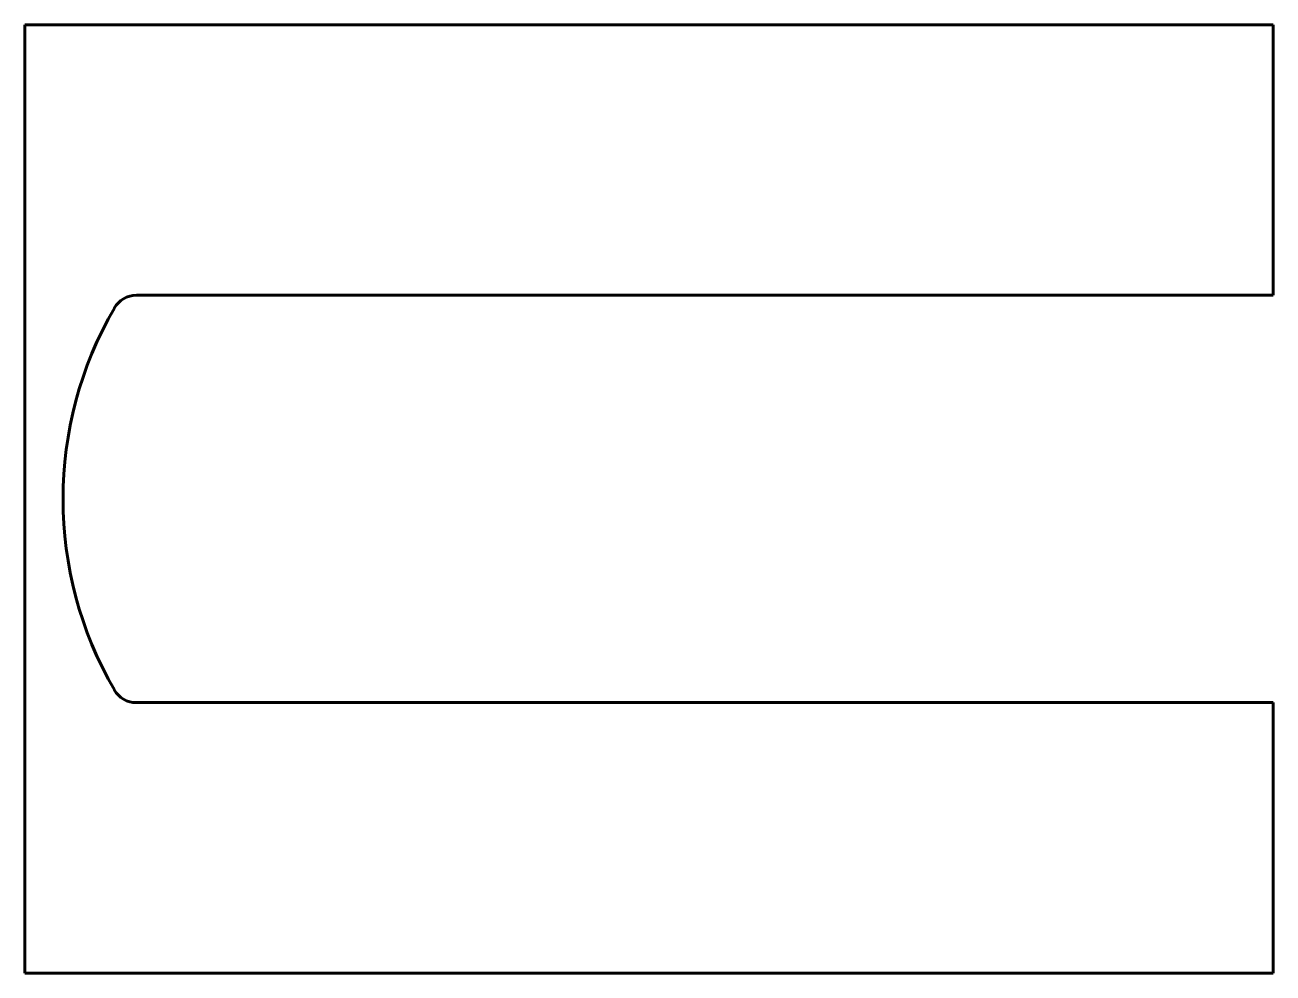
# Model space of a CAD drawing. Header units: millimetres. Extents: x 0 to 490, y 0 to 372.
import ezdxf

# ---------------------------------------------------------------- set-up
doc = ezdxf.new("R2010")
doc.units = ezdxf.units.MM
doc.linetypes.add('K5LT_BASIC', pattern=[0])

msp = doc.modelspace()

# ---------------------------------------------------------------- linework, layer by layer
at = {"color": 150, "linetype": 'K5LT_BASIC', "lineweight": 60, "true_color": 0x0080ff}
for p, q in [((0, 372.42), (0, 0)), ((490, 372.42), (0, 372.42)), ((490, 266.21), (490, 372.42)), ((43.74, 266.21), (490, 266.21)), ((490, 106.21), (43.74, 106.21)), ((490, 0), (490, 106.21)), ((0, 0), (490, 0))]:
    msp.add_line(p, q, dxfattribs=at)
for centre, radius, start, end in [((43.74, 256.21), 10, 90, 149.9791), ((164.89, 186.21), 149.91, 149.9791, 210.0209), ((43.74, 116.21), 10, 210.0209, 270)]:
    msp.add_arc(centre, radius, start, end, dxfattribs=at)

doc.saveas('drawing.dxf')
